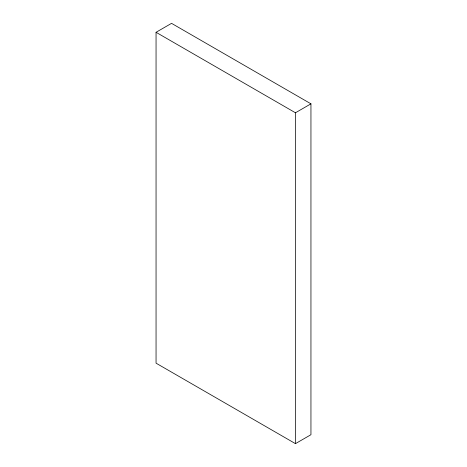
<?xml version="1.0" encoding="UTF-8"?>
<svg xmlns="http://www.w3.org/2000/svg" width="467" height="467" viewBox="0 0 467 467"><rect width="100%" height="100%" fill="white"/><g stroke="black" fill="none" stroke-linecap="round" stroke-linejoin="round"><path stroke-width="0.7" d="M156.054 32.293L171.547 23.35L310.946 103.832L310.946 434.707L295.453 443.65L156.054 363.168L156.054 32.293L295.453 112.775L310.946 103.832M295.453 112.775L295.453 443.65"/></g></svg>
